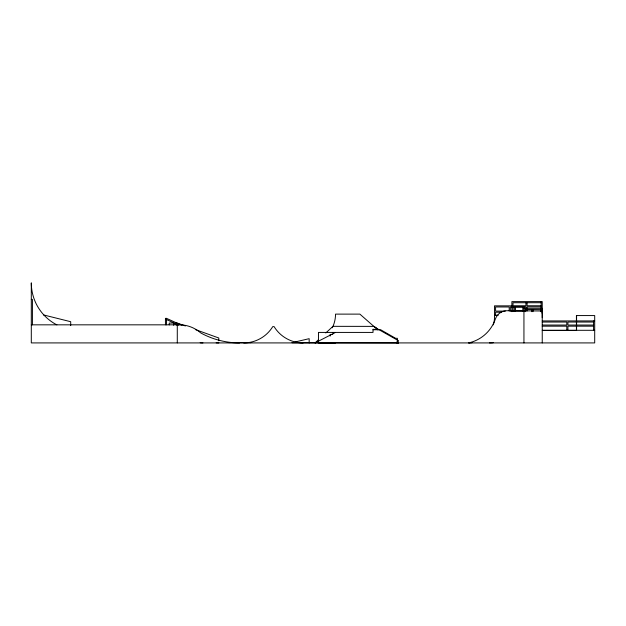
<?xml version="1.0" encoding="UTF-8"?>
<svg xmlns="http://www.w3.org/2000/svg" width="626" height="626" viewBox="0 0 626 626"><rect width="100%" height="100%" fill="white"/><g stroke="black" fill="none" stroke-linecap="round" stroke-linejoin="round"><path stroke-width="0.94" d="M181.493 325.184L166.555 318.36L166.093 319.37L178.856 325.207M318.611 339.597L315.019 342.915A30.463 30.463 0 0 0 316.49 342.359M325.794 332.969L332.977 326.334L373.847 326.381L378.613 329.581M335.513 332.422L315.363 342.774M294.885 342.015L309.166 338.674L309.166 342.915M335.513 342.915L318.462 342.915M31.3 299.385L32.419 299.385L32.419 324.831M541.13 302.734L512.999 302.734L512.999 305.746L525.95 305.746L525.95 302.734M512.068 305.856L494.477 305.856L494.477 315.23A25.948 25.948 0 0 1 493.304 324.847M541.13 305.746L527.069 305.746L527.069 302.734M541.13 306.865L527.069 306.865L527.069 310.989M523.046 306.975L510.323 306.975L510.323 311.106L523.046 311.106M523.492 306.975L523.939 306.975M523.939 308.313L541.13 308.313M542.241 308.313L542.241 317.687M542.241 310.989L507.952 310.715A12.364 12.364 0 0 0 495.354 319.057A36.449 36.449 0 0 1 468.584 342.915A25.948 25.948 0 0 0 472.114 342.672M505.315 311.106L495.589 311.106L495.589 306.975L509.204 306.975L509.204 311.106M501.426 312.217L495.589 312.217L495.589 315.23M494.477 315.23L498.257 315.23M166.555 318.36L165.444 318.36L165.444 324.831M542.241 320.927L594.7 320.927M542.241 322.038L566.796 322.038L566.796 325.05L542.241 325.05M593.581 322.038L567.915 322.038L567.915 325.05L593.581 325.05M173.715 323.047L169.247 323.047L169.247 324.894M31.3 324.831L177.283 324.831A32.748 32.748 0 0 1 200.711 332.907A80.449 80.449 0 0 0 239.562 342.915M542.241 326.169L566.796 326.169L566.796 330.301M593.581 326.169L567.915 326.169L567.915 330.301M373.01 329.738L379.043 329.738L398.59 340.779L397.369 342.915L397.369 338.314L395.632 338.314L380.592 329.706L373.01 329.292L373.01 332.422L318.462 332.422L318.462 341.96M542.241 330.301L594.7 330.301M542.687 330.411L576.397 330.411M332.5 334.433L330.152 334.433L330.152 336.068M228.553 342.633L250.987 342.665M291.951 342.735L398.496 342.915L396.9 341.843M43.491 314.925L70.699 321.709L70.699 325.614M185.406 325.974L177.283 323.047L175.499 323.047L178.011 324.354M195.335 329.55L218.803 338.001L218.803 340.771M56.911 324.831L55.158 323.955A47.318 47.318 0 0 1 31.3 282.866L31.3 342.915L594.7 342.915L594.7 315.567L576.421 315.567L576.421 330.301M174.607 323.853L177.158 325.176M373.847 326.381L378.55 329.683M377.791 329.839L359.864 314.119L335.536 314.119A30.463 30.463 0 0 1 332.312 327.758M541.13 309.651L525.058 309.432L525.058 311.685M593.581 320.927L593.581 330.301M576.585 315.567L576.585 330.301M542.241 342.915L542.241 301.615L511.888 301.615L511.888 311.662M542.132 309.541L542.139 313.227M541.13 301.615L541.13 310.989M541.013 309.541L541.02 311.38M540.903 308.313L540.903 311.685M532.984 309.432L532.984 311.685M531.865 309.432L531.865 311.685M525.95 310.989L525.95 306.865L512.999 306.865L512.999 310.989M523.939 306.779L523.939 342.915M522.827 306.975L522.827 311.106M515.456 306.975L515.456 311.106M514.345 306.795L514.345 311.482M333.282 332.422L333.282 333.76M218.803 342.618L218.803 342.915A45.377 45.377 0 0 1 216.173 342.837M177.283 324.831L177.283 342.915M173.488 322.601L173.488 325.191M166.555 319.581L166.555 324.831M202.957 342.915A27.262 27.262 0 0 1 200.171 342.766M398.496 342.915A15.47 15.47 0 0 1 396.532 342.79M243.741 342.915A33.984 33.984 0 0 0 272.756 326.615L274.102 326.615A33.984 33.984 0 0 0 303.117 342.915M493.249 342.712A36.198 36.198 0 0 1 489.446 342.915"/></g></svg>
